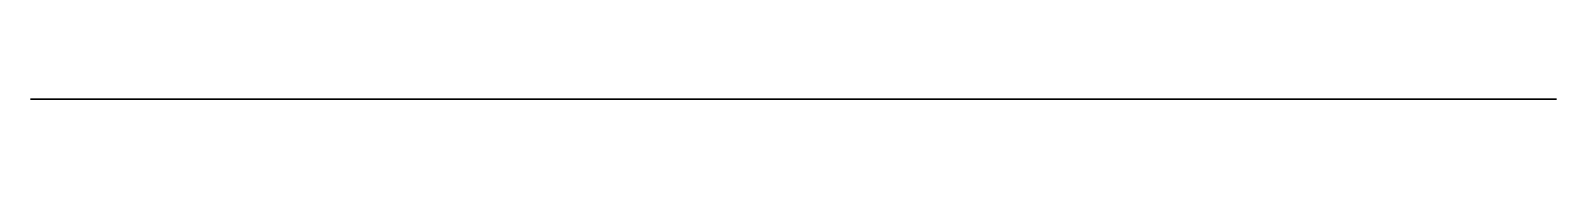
# Model space of a CAD drawing. Header units: millimetres. Extents: x 8.5 to 27.3, y 0 to 0.
import ezdxf

# ---------------------------------------------------------------- set-up
doc = ezdxf.new("R2010")
doc.units = ezdxf.units.MM
doc.layers.get('0').update_dxf_attribs({"color": 194, "true_color": 0x551cb1})

msp = doc.modelspace()

# ---------------------------------------------------------------- linework, layer by layer
at = {"color": 251, "true_color": 0x565656}
msp.add_polyline3d([(14.432, 0, -19.8), (14.432, 0, -17.419), (14.429, 0, -15.016), (14.377, 0, -13.619), (14.308, 0, -12.941), (14.259, 0, -12.611), (14.198, 0, -12.287), (14.124, 0, -11.971), (14.036, 0, -11.663), (13.933, 0, -11.365), (13.813, 0, -11.077), (13.747, 0, -10.938), (13.676, 0, -10.801), (13.6, 0, -10.667), (13.519, 0, -10.537), (13.433, 0, -10.41), (13.342, 0, -10.286), (13.246, 0, -10.166), (13.144, 0, -10.049), (12.918, 0, -9.814), (12.68, 0, -9.591), (12.431, 0, -9.38), (12.171, 0, -9.183), (11.9, 0, -9), (11.621, 0, -8.832), (11.333, 0, -8.678), (11.038, 0, -8.541), (10.887, 0, -8.479), (10.735, 0, -8.423), (10.428, 0, -8.328), (10.115, 0, -8.251), (9.799, 0, -8.19), (9.157, 0, -8.101), (8.509, 0, -8.038), (8.509, 0, -33.176), (10.048, 0, -34.509), (10.048, 0, -89.672), (8.509, 0, -91.116), (8.509, 0, -113.515), (27.301, 0, -113.515), (27.301, 0, -74.564), (27.305, 0, -73.927), (27.309, 0, -72.693), (27.291, 0, -72.079), (27.248, 0, -71.473), (27.171, 0, -70.878), (27.116, 0, -70.587), (27.05, 0, -70.3), (26.97, 0, -70.018), (26.876, 0, -69.741), (26.766, 0, -69.471), (26.64, 0, -69.207), (26.436, 0, -68.844), (26.208, 0, -68.495), (25.982, 0, -68.192), (25.739, 0, -67.903), (25.48, 0, -67.63), (25.205, 0, -67.372), (24.916, 0, -67.131), (24.613, 0, -66.908), (24.297, 0, -66.702), (23.968, 0, -66.515), (23.8, 0, -66.43), (23.629, 0, -66.353), (23.455, 0, -66.282), (23.28, 0, -66.218), (22.924, 0, -66.107), (22.561, 0, -66.016), (21.822, 0, -65.877), (21.073, 0, -65.771), (21.073, 0, -44.587), (21.76, 0, -44.48), (22.438, 0, -44.346), (22.771, 0, -44.26), (23.098, 0, -44.156), (23.259, 0, -44.096), (23.418, 0, -44.031), (23.575, 0, -43.959), (23.73, 0, -43.881), (24.032, 0, -43.71), (24.324, 0, -43.522), (24.603, 0, -43.319), (24.871, 0, -43.1), (25.126, 0, -42.866), (25.367, 0, -42.618), (25.595, 0, -42.357), (25.807, 0, -42.082), (25.934, 0, -41.901), (26.054, 0, -41.715), (26.168, 0, -41.526), (26.274, 0, -41.333), (26.373, 0, -41.137), (26.465, 0, -40.937), (26.549, 0, -40.734), (26.627, 0, -40.528), (26.701, 0, -40.294), (26.759, 0, -40.056), (26.805, 0, -39.814), (26.838, 0, -39.57), (26.861, 0, -39.324), (26.875, 0, -39.075), (26.884, 0, -38.577), (26.884, 0, -33.311), (26.88, 0, -32.508), (26.864, 0, -32.312), (26.851, 0, -32.216), (26.835, 0, -32.12), (26.814, 0, -32.026), (26.789, 0, -31.934), (26.759, 0, -31.843), (26.724, 0, -31.753), (26.689, 0, -31.678), (26.652, 0, -31.603), (26.611, 0, -31.531), (26.567, 0, -31.46), (26.521, 0, -31.39), (26.471, 0, -31.323), (26.419, 0, -31.257), (26.364, 0, -31.193), (26.306, 0, -31.132), (26.246, 0, -31.072), (26.184, 0, -31.015), (26.119, 0, -30.96), (26.051, 0, -30.908), (25.981, 0, -30.858), (25.909, 0, -30.81), (25.835, 0, -30.765), (25.098, 0, -30.319), (24.368, 0, -29.839), (23.681, 0, -29.352), (23.07, 0, -28.885), (22.372, 0, -28.293), (21.708, 0, -27.665), (21.256, 0, -27.189), (20.828, 0, -26.691), (20.422, 0, -26.174), (20.04, 0, -25.639), (19.681, 0, -25.088), (19.344, 0, -24.522), (19.03, 0, -23.942), (18.738, 0, -23.352), (18.567, 0, -22.964), (18.412, 0, -22.57), (18.137, 0, -21.793), (18.02, 0, -21.452), (17.957, 0, -21.284), (17.888, 0, -21.121), (17.85, 0, -21.042), (17.81, 0, -20.965), (17.768, 0, -20.891), (17.722, 0, -20.819), (17.673, 0, -20.75), (17.62, 0, -20.684), (17.564, 0, -20.621), (17.534, 0, -20.592), (17.503, 0, -20.563), (17.438, 0, -20.508), (17.372, 0, -20.457), (17.302, 0, -20.408), (17.231, 0, -20.363), (17.158, 0, -20.322), (17.083, 0, -20.283), (17.006, 0, -20.247), (16.927, 0, -20.214), (16.847, 0, -20.184), (16.766, 0, -20.157), (16.6, 0, -20.11), (16.431, 0, -20.072), (16.26, 0, -20.044)], close=True, dxfattribs=at)

doc.saveas('drawing.dxf')
